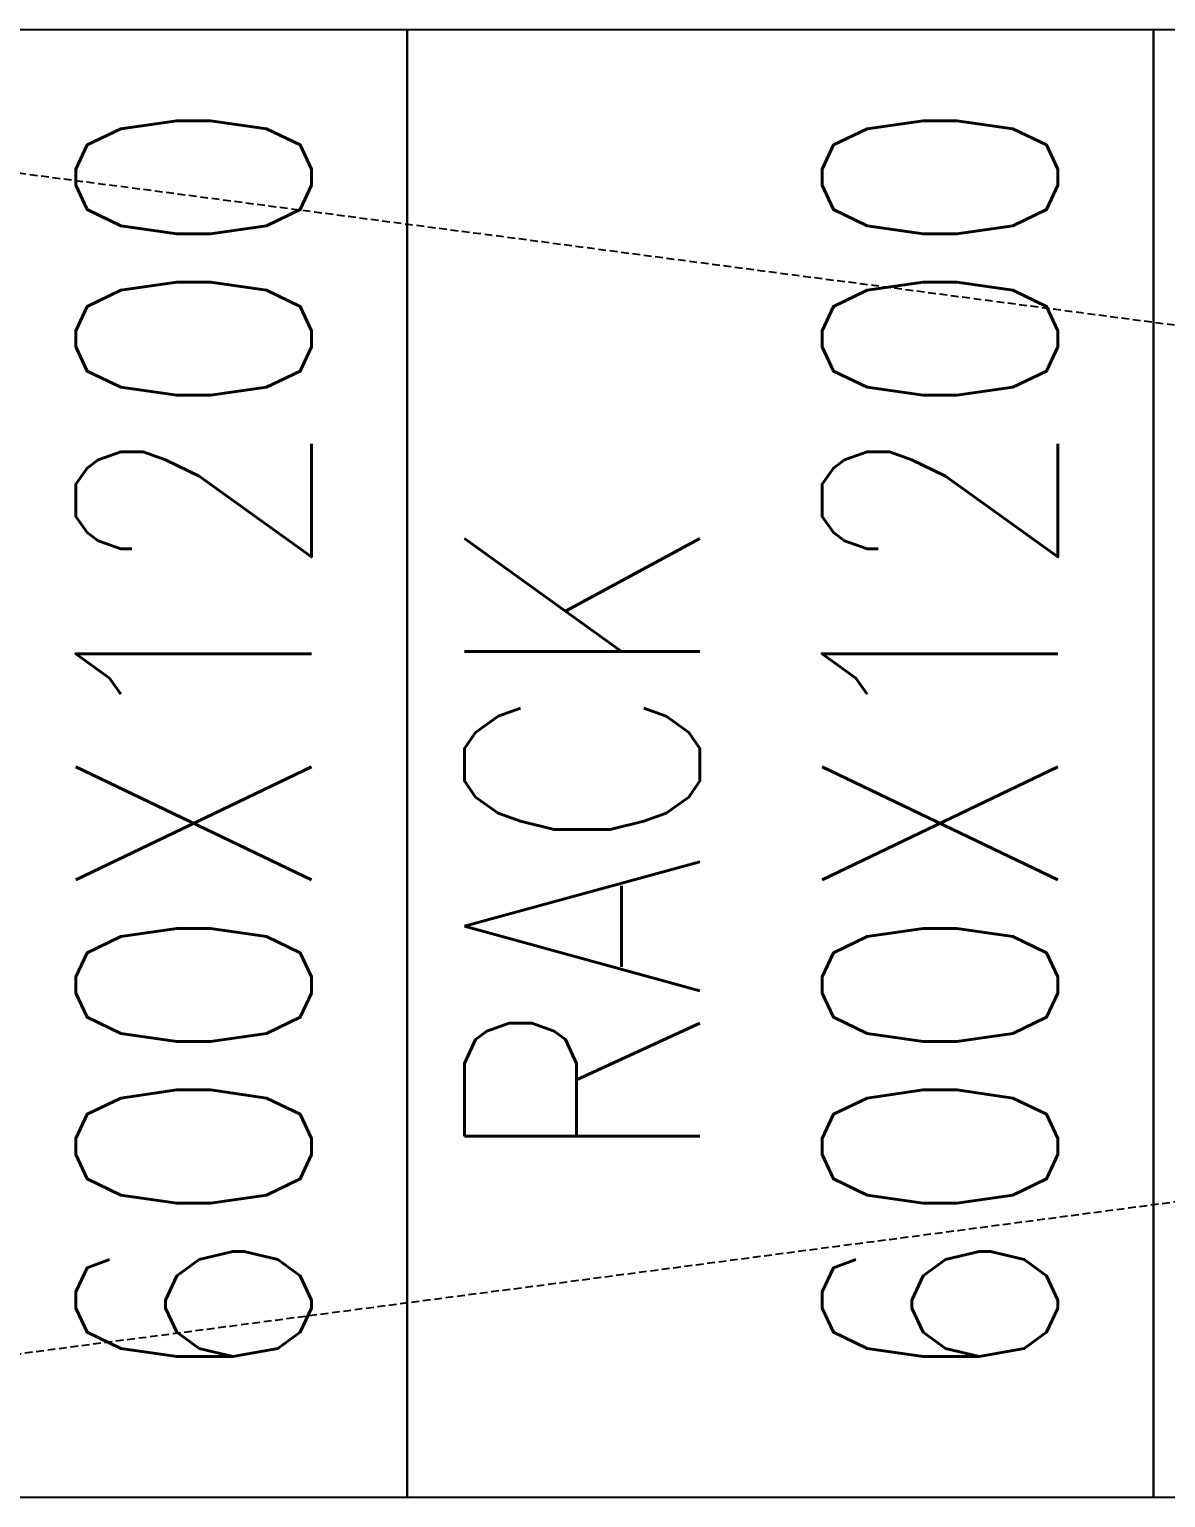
# Model space of a CAD drawing. Extents: x 225000 to 2157367, y 208400 to 840900.
# Drawn here: x 501627 to 502556, y 417802 to 419002 of the extents above; entities that cross this region are included whole.
import ezdxf

# ---------------------------------------------------------------- set-up
doc = ezdxf.new("R2010")
doc.units = 0
doc.header["$LTSCALE"] = 10
doc.linetypes.add('XFDP20-DC-PH1$0$HIDDEN2', pattern=[0.1875, 0.125, -0.0625])
doc.layers.add('XFDP20-DC-PH1$0$A-EQ (PH2)', color=15, linetype='XFDP20-DC-PH1$0$HIDDEN2')
doc.layers.add('XFM2Q20-DC$0$RACK-DC1-600X1200', color=6, linetype='Continuous')
doc.styles.add('XFM2Q20-DC$0$XOL30-HVAC-EQ-L194205$0$Standard', font='txt.shx', dxfattribs={"width": 0.8, "bigfont": 'chineset.shx'})

# ---------------------------------------------------------------- blocks, each defined once
blk = doc.blocks.new('XFDP20-DC-PH1')
at = {"layer": 'XFDP20-DC-PH1$0$A-EQ (PH2)', "ltscale": 5}
for p, q in [((509855.6, 219002.3, 0), (500725.6, 217802.3, 0)), ((500725.6, 219002.3, 0), (509855.6, 217802.3, 0))]:
    blk.add_line(p, q, dxfattribs=at)
at = {"layer": 'XFDP20-DC-PH1$0$A-EQ (PH2)', "ltscale": 5, "elevation": 0}
blk.add_lwpolyline([(509855.6, 217802.3), (500725.6, 217802.3), (500725.6, 219002.3), (509855.6, 219002.3)], close=True, dxfattribs=at)
blk = doc.blocks.new('XFM2Q20-DC')
at = {"layer": 'XFM2Q20-DC$0$RACK-DC1-600X1200'}
for p, q in [((501325.6, 219002.3), (501935.6, 219002.3)), ((501935.6, 219002.3), (501935.6, 217802.3)), ((501935.6, 219002.3), (502545.6, 219002.3)), ((502545.6, 219002.3), (502545.6, 217802.3)), ((502545.6, 219002.3), (503155.6, 219002.3)), ((501935.6, 217802.3), (501935.6, 218402.3)), ((502545.6, 217802.3), (502545.6, 218402.3))]:
    blk.add_line(p, q, dxfattribs=at)
for points in [[(501935.6, 217802.3), (501325.6, 217802.3), (501325.6, 219002.3), (501935.6, 219002.3)], [(502545.6, 217802.3), (501935.6, 217802.3), (501935.6, 219002.3), (502545.6, 219002.3)], [(503155.6, 217802.3), (502545.6, 217802.3), (502545.6, 219002.3), (503155.6, 219002.3)]]:
    blk.add_lwpolyline(points, close=True, dxfattribs=at)
at = {"color": 53, "style": 'XFM2Q20-DC$0$XOL30-HVAC-EQ-L194205$0$Standard', "width": 0.8}
for s, p in [('600X1200', (501857.4, 217891.2, 0)), ('600X1200', (502467.4, 217891.2, 0)), ('RACK', (502175, 218071.2, 0))]:
    blk.add_text(s, height=192.55, rotation=90, dxfattribs=at).set_placement(p)

msp = doc.modelspace()

# ---------------------------------------------------------------- block references
for name in ['XFDP20-DC-PH1', 'XFM2Q20-DC']:
    msp.add_blockref(name, (0, 200000))

doc.saveas('drawing.dxf')
